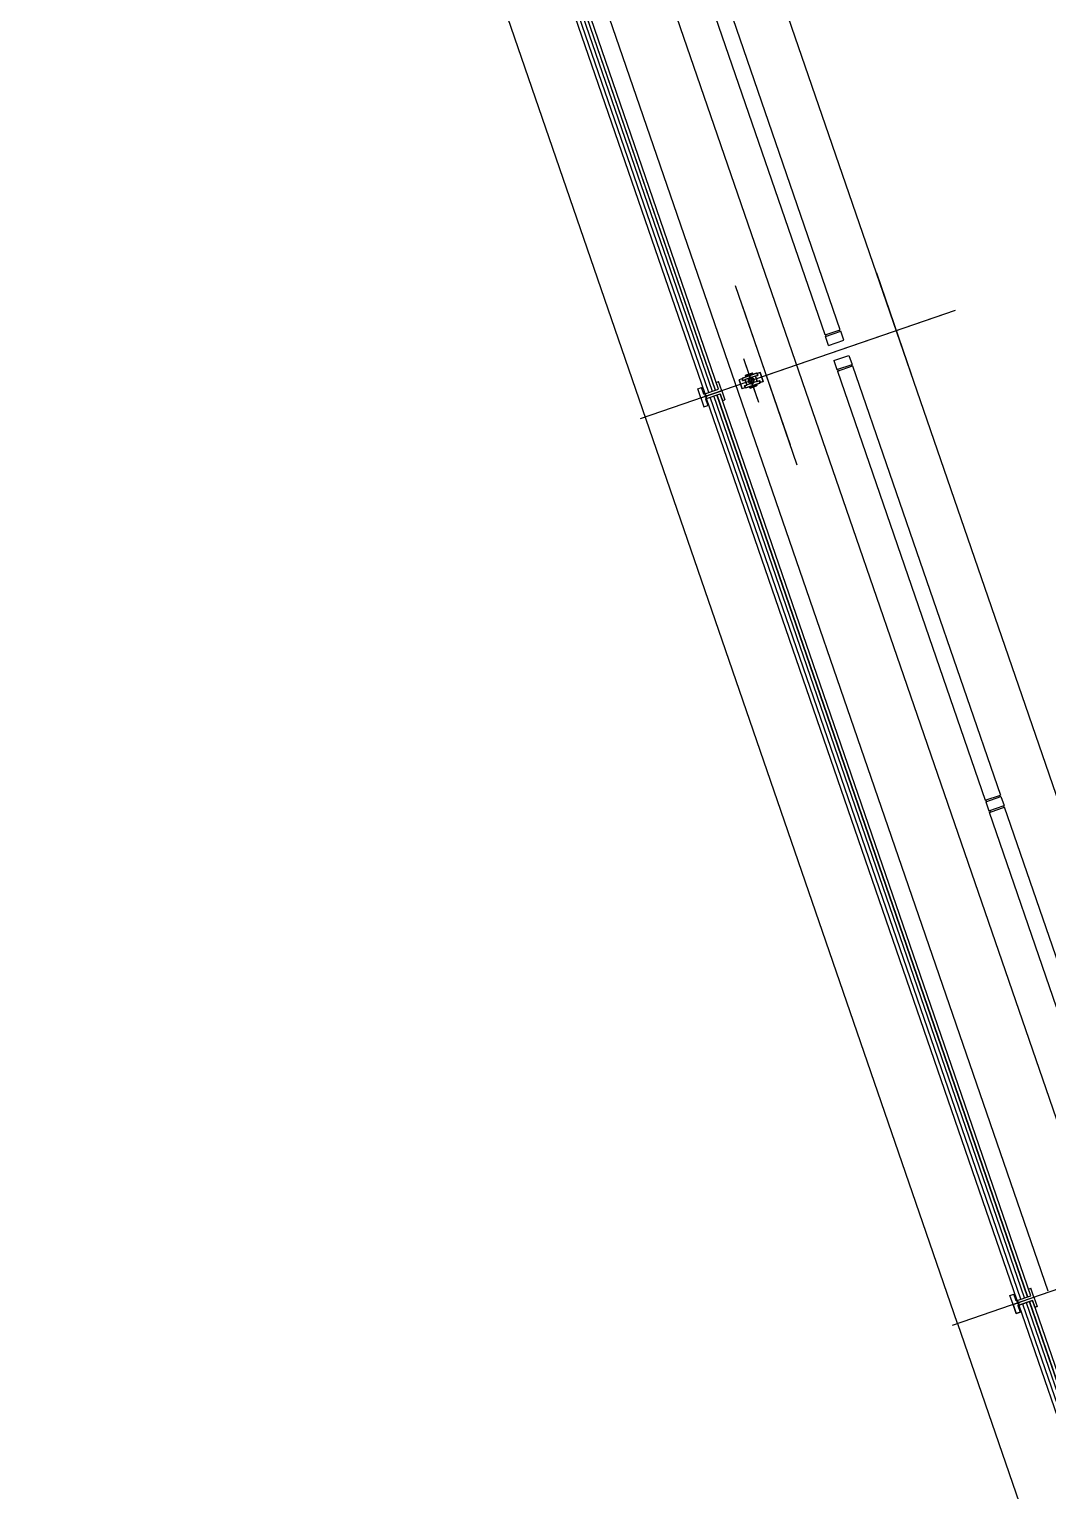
# Model space of a CAD drawing. Extents: x 809487 to 809680, y 818779 to 819225.
# Drawn here: x 809608.906 to 809612.092, y 818847.449 to 818852.022 of the extents above; entities that cross this region are included whole.
import ezdxf

# ---------------------------------------------------------------- set-up
doc = ezdxf.new("R2010")
doc.units = 0
for name, color, linetype in [('F-RC', 7, 'Continuous'), ('MAJ214__', 7, 'Continuous'), ('MAJ270__', 7, 'Continuous'), ('MAJ292__', 7, 'Continuous')]:
    doc.layers.add(name, color=color, linetype=linetype)

msp = doc.modelspace()

# ---------------------------------------------------------------- linework, layer by layer
at = {"layer": 'F-RC'}
for p, q in [((809611.395, 818851.0655), (809610.9326, 818852.4081)), ((809611.4422, 818851.0817), (809610.9799, 818852.4244)), ((809611.395, 818851.0655), (809611.4422, 818851.0817)), ((809611.3966, 818851.0607), (809611.4439, 818851.077)), ((809611.442, 818851.0764), (809611.4403, 818851.0811)), ((809611.4536, 818851.0486), (809611.4439, 818851.077)), ((809611.4063, 818851.0324), (809611.3966, 818851.0607)), ((809611.3985, 818851.0614), (809611.3968, 818851.0661)), ((809611.4063, 818851.0324), (809611.4536, 818851.0486)), ((809611.4226, 818850.9851), (809611.4699, 818851.0014)), ((809611.4226, 818850.9851), (809611.4324, 818850.9567)), ((809611.4699, 818851.0014), (809611.4797, 818850.973)), ((809611.4324, 818850.9567), (809611.4797, 818850.973)), ((809611.434, 818850.952), (809611.4813, 818850.9683)), ((809611.434, 818850.952), (809611.8963, 818849.6094)), ((809611.4343, 818850.9574), (809611.4359, 818850.9526)), ((809611.4778, 818850.9723), (809611.4794, 818850.9676)), ((809611.4813, 818850.9683), (809611.9436, 818849.6256)), ((809611.8963, 818849.6094), (809611.9436, 818849.6256)), ((809611.898, 818849.6046), (809611.9452, 818849.6209)), ((809611.898, 818849.6046), (809611.9077, 818849.5763)), ((809611.8982, 818849.61), (809611.8998, 818849.6053)), ((809611.9417, 818849.625), (809611.9433, 818849.6203)), ((809611.9452, 818849.6209), (809611.955, 818849.5925)), ((809611.9077, 818849.5763), (809611.955, 818849.5925)), ((809611.9094, 818849.5715), (809611.929, 818849.5783)), ((809612.1193, 818848.9617), (809611.9094, 818849.5715)), ((809611.9096, 818849.5769), (809611.9112, 818849.5722)), ((809611.929, 818849.5783), (809611.9566, 818849.5878)), ((809611.9531, 818849.5919), (809611.9547, 818849.5872)), ((809612.1666, 818848.978), (809611.9566, 818849.5878))]:
    msp.add_line(p, q, dxfattribs=at)
at = {"layer": 'MAJ214__'}
for p, q in [((809610.1416, 818853.738), (809612.0917, 818848.0743)), ((809611.0312, 818850.8847), (809610.0594, 818853.707)), ((809611.0425, 818850.8886), (809610.0707, 818853.711)), ((809611.052, 818850.8918), (809610.0802, 818853.7142)), ((809611.0527, 818850.8921), (809610.0809, 818853.7145)), ((809611.1367, 818850.9302), (809611.1806, 818850.9454)), ((809611.1764, 818850.936), (809611.1456, 818850.9254)), ((809611.1764, 818850.936), (809611.1456, 818850.9254)), ((809611.1682, 818850.9453), (809611.1465, 818850.9379)), ((809611.1465, 818850.9379), (809611.1682, 818850.9453)), ((809611.1471, 818850.9391), (809611.1465, 818850.9379)), ((809611.1471, 818850.9391), (809611.1465, 818850.9379)), ((809611.1465, 818850.9379), (809611.1475, 818850.935)), ((809611.1475, 818850.935), (809611.1465, 818850.9379)), ((809611.1471, 818850.9391), (809611.167, 818850.946)), ((809611.167, 818850.946), (809611.1471, 818850.9391)), ((809611.1692, 818850.9425), (809611.1475, 818850.935)), ((809611.1475, 818850.935), (809611.1692, 818850.9425)), ((809611.1493, 818850.9357), (809611.1497, 818850.9347)), ((809611.1498, 818850.9358), (809611.1495, 818850.9352)), ((809611.1497, 818850.9347), (809611.1495, 818850.9352)), ((809611.1668, 818850.9417), (809611.1675, 818850.9414)), ((809611.167, 818850.946), (809611.1682, 818850.9453)), ((809611.167, 818850.946), (809611.1682, 818850.9453)), ((809611.1673, 818850.9419), (809611.1676, 818850.9409)), ((809611.1676, 818850.9409), (809611.1675, 818850.9414)), ((809611.1682, 818850.9453), (809611.1692, 818850.9425)), ((809611.1692, 818850.9425), (809611.1682, 818850.9453)), ((809611.1842, 818850.9387), (809611.1766, 818850.9361)), ((809611.1766, 818850.9361), (809611.1842, 818850.9387)), ((809611.1921, 818850.948), (809611.1817, 818850.9444)), ((809611.1817, 818850.9444), (809611.1921, 818850.948)), ((809611.2019, 818850.9197), (809611.1921, 818850.948)), ((809611.1921, 818850.948), (809611.2019, 818850.9197)), ((809611.1364, 818850.9288), (809611.126, 818850.9252)), ((809611.1364, 818850.9288), (809611.126, 818850.9252)), ((809611.126, 818850.9252), (809611.1357, 818850.8969)), ((809611.1357, 818850.8969), (809611.126, 818850.9252)), ((809611.1462, 818850.9005), (809611.1357, 818850.8969)), ((809611.1462, 818850.9005), (809611.1357, 818850.8969)), ((809611.138, 818850.9228), (809611.1456, 818850.9254)), ((809611.1437, 818850.9062), (809611.1513, 818850.9089)), ((809611.1472, 818850.8995), (809611.1912, 818850.9147)), ((809611.1821, 818850.9195), (809611.1513, 818850.9089)), ((809611.1821, 818850.9195), (809611.1513, 818850.9089)), ((809611.1587, 818850.9024), (809611.1804, 818850.9099)), ((809611.1804, 818850.9099), (809611.1587, 818850.9024)), ((809611.1587, 818850.9024), (809611.1597, 818850.8996)), ((809611.1597, 818850.8996), (809611.1587, 818850.9024)), ((809611.1597, 818850.8996), (809611.1814, 818850.907)), ((809611.1814, 818850.907), (809611.1597, 818850.8996)), ((809611.1609, 818850.8989), (809611.1597, 818850.8996)), ((809611.1609, 818850.8989), (809611.1597, 818850.8996)), ((809611.1606, 818850.903), (809611.1603, 818850.904)), ((809611.1603, 818850.904), (809611.1604, 818850.9035)), ((809611.161, 818850.9032), (809611.1604, 818850.9035)), ((809611.1808, 818850.9058), (809611.1609, 818850.8989)), ((809611.1609, 818850.8989), (809611.1808, 818850.9058)), ((809611.1781, 818850.9091), (809611.1784, 818850.9097)), ((809611.1785, 818850.9092), (809611.1782, 818850.9102)), ((809611.1782, 818850.9102), (809611.1784, 818850.9097)), ((809611.1804, 818850.9099), (809611.1814, 818850.907)), ((809611.1814, 818850.907), (809611.1804, 818850.9099)), ((809611.1808, 818850.9058), (809611.1814, 818850.907)), ((809611.1808, 818850.9058), (809611.1814, 818850.907)), ((809611.1823, 818850.9195), (809611.1899, 818850.9221)), ((809611.1899, 818850.9221), (809611.1823, 818850.9195)), ((809611.1915, 818850.9161), (809611.2019, 818850.9197)), ((809611.2019, 818850.9197), (809611.1915, 818850.9161)), ((809612.0079, 818848.0481), (809611.0361, 818850.8705)), ((809612.0192, 818848.052), (809611.0474, 818850.8744)), ((809612.0287, 818848.0553), (809611.0569, 818850.8777)), ((809612.0294, 818848.0555), (809611.0576, 818850.8779)), ((809612.0128, 818848.0339), (809612.9846, 818845.2116)), ((809612.0241, 818848.0378), (809612.996, 818845.2155)), ((809612.0336, 818848.0411), (809613.0054, 818845.2187)), ((809612.0343, 818848.0413), (809613.0061, 818845.219))]:
    msp.add_line(p, q, dxfattribs=at)
for points in [[(809611.1806, 818850.9454), (809611.1367, 818850.9302)], [(809611.1912, 818850.9147), (809611.1472, 818850.8995)]]:
    msp.add_lwpolyline(points, dxfattribs=at)
msp.add_circle((809611.1639, 818850.9225), 0.006, dxfattribs=at)
msp.add_circle((809611.1639, 818850.9225), 0.006, dxfattribs=at)
for radius, start, end in [(0.0109, 101.1265, 116.8735), (0.0109, 101.1265, 116.8735), (0.0095, 326.6949, 71.3051), (0.0095, 326.6949, 71.3051), (0.0095, 145.1826, 252.8174), (0.0095, 145.1826, 252.8174), (0.0109, 281.1265, 296.8735), (0.0109, 281.1265, 296.8735)]:
    msp.add_arc((809611.1639, 818850.9225), radius, start, end, dxfattribs=at)
for points, degree in [([(809611.1367, 818850.9302), (809611.1366, 818850.9302), (809611.1366, 818850.9302), (809611.1365, 818850.9302), (809611.1365, 818850.9301), (809611.1365, 818850.9301), (809611.1365, 818850.93), (809611.1364, 818850.93), (809611.1364, 818850.9299), (809611.1364, 818850.9299), (809611.1364, 818850.9298), (809611.1364, 818850.9297), (809611.1364, 818850.9297), (809611.1364, 818850.9296), (809611.1364, 818850.9296), (809611.1364, 818850.9295)], 3), ([(809611.1364, 818850.9295), (809611.1364, 818850.9296), (809611.1364, 818850.9296), (809611.1364, 818850.9297), (809611.1364, 818850.9298), (809611.1364, 818850.9299), (809611.1364, 818850.9299), (809611.1364, 818850.93), (809611.1365, 818850.93), (809611.1365, 818850.93), (809611.1365, 818850.9301), (809611.1365, 818850.9301), (809611.1366, 818850.9302), (809611.1366, 818850.9302), (809611.1366, 818850.9302), (809611.1367, 818850.9302)], 3), ([(809611.1569, 818850.929), (809611.1579, 818850.9305), (809611.159, 818850.9322)], 2), ([(809611.159, 818850.9322), (809611.1579, 818850.9305), (809611.1569, 818850.929)], 2), ([(809611.1618, 818850.9332), (809611.1638, 818850.9325), (809611.1655, 818850.932)], 2), ([(809611.1655, 818850.932), (809611.1638, 818850.9325), (809611.1618, 818850.9332)], 2), ([(809611.1655, 818850.932), (809611.1655, 818850.9319), (809611.1656, 818850.9319), (809611.1656, 818850.9319), (809611.1657, 818850.9319), (809611.166, 818850.9318), (809611.1662, 818850.9317), (809611.1666, 818850.9316), (809611.1668, 818850.9315), (809611.167, 818850.9315)], 3), ([(809611.167, 818850.9315), (809611.1668, 818850.9315), (809611.1666, 818850.9316), (809611.1662, 818850.9317), (809611.166, 818850.9318), (809611.1657, 818850.9319), (809611.1656, 818850.9319), (809611.1656, 818850.9319), (809611.1655, 818850.9319), (809611.1655, 818850.932)], 3), ([(809611.1766, 818850.9361), (809611.1765, 818850.936), (809611.1765, 818850.936), (809611.1764, 818850.936)], 2), ([(809611.1764, 818850.936), (809611.1765, 818850.936), (809611.1765, 818850.936), (809611.1766, 818850.9361)], 2), ([(809611.1764, 818850.936), (809611.1765, 818850.936), (809611.1765, 818850.936), (809611.1766, 818850.9361)], 2), ([(809611.1766, 818850.9361), (809611.1766, 818850.936), (809611.1766, 818850.936), (809611.1766, 818850.9359), (809611.1767, 818850.9357), (809611.1769, 818850.9351), (809611.1771, 818850.9348), (809611.1778, 818850.9337), (809611.1783, 818850.9328), (809611.1793, 818850.9308), (809611.1798, 818850.9296), (809611.1807, 818850.9273), (809611.181, 818850.9262), (809611.1815, 818850.9239), (809611.1816, 818850.9229), (809611.1819, 818850.9214), (809611.1819, 818850.9208), (809611.1821, 818850.9201), (809611.1821, 818850.9199), (809611.1822, 818850.9196), (809611.1822, 818850.9196), (809611.1823, 818850.9195)], 3), ([(809611.1823, 818850.9195), (809611.1823, 818850.9195), (809611.1822, 818850.9195), (809611.1822, 818850.9197), (809611.1821, 818850.9199), (809611.182, 818850.9205), (809611.1819, 818850.9209), (809611.1818, 818850.9221), (809611.1816, 818850.9231), (809611.1812, 818850.9254), (809611.1809, 818850.9266), (809611.1801, 818850.9289), (809611.1797, 818850.93), (809611.1787, 818850.9321), (809611.1782, 818850.933), (809611.1774, 818850.9343), (809611.1771, 818850.9348), (809611.1768, 818850.9355), (809611.1767, 818850.9357), (809611.1766, 818850.9359), (809611.1766, 818850.936), (809611.1766, 818850.9361)], 3), ([(809611.1806, 818850.9454), (809611.1807, 818850.9454), (809611.1807, 818850.9454), (809611.1808, 818850.9454), (809611.1808, 818850.9454), (809611.1809, 818850.9453), (809611.1809, 818850.9453), (809611.181, 818850.9453), (809611.181, 818850.9453), (809611.1811, 818850.9452), (809611.1811, 818850.9452), (809611.1812, 818850.9452), (809611.1812, 818850.9451), (809611.1813, 818850.9451), (809611.1813, 818850.945), (809611.1813, 818850.945)], 3), ([(809611.1813, 818850.945), (809611.1813, 818850.945), (809611.1812, 818850.9451), (809611.1812, 818850.9452), (809611.1811, 818850.9452), (809611.1811, 818850.9452), (809611.181, 818850.9453), (809611.181, 818850.9453), (809611.181, 818850.9453), (809611.1809, 818850.9453), (809611.1809, 818850.9454), (809611.1808, 818850.9454), (809611.1808, 818850.9454), (809611.1807, 818850.9454), (809611.1807, 818850.9454), (809611.1806, 818850.9454)], 3), ([(809611.1845, 818850.9396), (809611.1843, 818850.9399), (809611.1842, 818850.9403), (809611.1838, 818850.9411), (809611.1836, 818850.9416), (809611.183, 818850.9425), (809611.1827, 818850.943), (809611.1821, 818850.944), (809611.1817, 818850.9445), (809611.1813, 818850.945)], 3), ([(809611.1813, 818850.945), (809611.1817, 818850.9445), (809611.1821, 818850.944), (809611.1827, 818850.943), (809611.183, 818850.9425), (809611.1836, 818850.9416), (809611.1838, 818850.9411), (809611.1842, 818850.9403), (809611.1843, 818850.9399), (809611.1845, 818850.9396)], 3), ([(809611.1842, 818850.9387), (809611.1842, 818850.9387), (809611.1842, 818850.9387), (809611.1842, 818850.9387), (809611.1842, 818850.9387), (809611.1843, 818850.9387), (809611.1843, 818850.9388), (809611.1844, 818850.9388), (809611.1845, 818850.9389), (809611.1845, 818850.939), (809611.1846, 818850.9391), (809611.1846, 818850.9393), (809611.1846, 818850.9394), (809611.1845, 818850.9394)], 3), ([(809611.1845, 818850.9394), (809611.1845, 818850.9394), (809611.1845, 818850.9394), (809611.1846, 818850.9393), (809611.1846, 818850.9392), (809611.1845, 818850.939), (809611.1845, 818850.939), (809611.1844, 818850.9388), (809611.1844, 818850.9388), (809611.1843, 818850.9387), (809611.1842, 818850.9387), (809611.1842, 818850.9387), (809611.1842, 818850.9387), (809611.1842, 818850.9387)], 3), ([(809611.1845, 818850.9396), (809611.1845, 818850.9396), (809611.1845, 818850.9396), (809611.1845, 818850.9395), (809611.1845, 818850.9395), (809611.1845, 818850.9395), (809611.1845, 818850.9394), (809611.1845, 818850.9394)], 3), ([(809611.1845, 818850.9394), (809611.1845, 818850.9394), (809611.1845, 818850.9395), (809611.1845, 818850.9395), (809611.1845, 818850.9395), (809611.1845, 818850.9396), (809611.1845, 818850.9396), (809611.1845, 818850.9396)], 3), ([(809611.1364, 818850.9295), (809611.1364, 818850.9289), (809611.1364, 818850.9283), (809611.1365, 818850.9271), (809611.1365, 818850.9265), (809611.1367, 818850.9254), (809611.1368, 818850.9249), (809611.137, 818850.924), (809611.1371, 818850.9237), (809611.1372, 818850.9234)], 3), ([(809611.1372, 818850.9234), (809611.1371, 818850.9237), (809611.137, 818850.924), (809611.1368, 818850.9249), (809611.1367, 818850.9254), (809611.1365, 818850.9265), (809611.1365, 818850.9271), (809611.1364, 818850.9283), (809611.1364, 818850.9289), (809611.1364, 818850.9295)], 3), ([(809611.1372, 818850.9234), (809611.1372, 818850.9233), (809611.1372, 818850.9233), (809611.1372, 818850.9232), (809611.1372, 818850.9232), (809611.1373, 818850.9232), (809611.1373, 818850.9232), (809611.1373, 818850.9232)], 3), ([(809611.1373, 818850.9232), (809611.1373, 818850.9232), (809611.1373, 818850.9232), (809611.1372, 818850.9232), (809611.1372, 818850.9232), (809611.1372, 818850.9233), (809611.1372, 818850.9233), (809611.1372, 818850.9234)], 3), ([(809611.1373, 818850.9232), (809611.1373, 818850.9231), (809611.1373, 818850.9231), (809611.1373, 818850.923), (809611.1374, 818850.9229), (809611.1375, 818850.9228), (809611.1376, 818850.9228), (809611.1377, 818850.9228), (809611.1378, 818850.9228), (809611.1379, 818850.9228), (809611.138, 818850.9228), (809611.138, 818850.9228), (809611.138, 818850.9228), (809611.138, 818850.9228)], 3), ([(809611.138, 818850.9228), (809611.138, 818850.9228), (809611.138, 818850.9228), (809611.138, 818850.9228), (809611.138, 818850.9228), (809611.1379, 818850.9228), (809611.1378, 818850.9228), (809611.1377, 818850.9228), (809611.1376, 818850.9228), (809611.1375, 818850.9229), (809611.1374, 818850.9229), (809611.1373, 818850.923), (809611.1373, 818850.9231), (809611.1373, 818850.9232)], 3), ([(809611.138, 818850.9228), (809611.1387, 818850.923), (809611.1393, 818850.9232), (809611.1409, 818850.9238), (809611.1419, 818850.9241), (809611.1434, 818850.9246), (809611.144, 818850.9248), (809611.145, 818850.9252), (809611.1453, 818850.9253), (809611.1456, 818850.9254)], 3), ([(809611.138, 818850.9228), (809611.1389, 818850.9231), (809611.1398, 818850.9234), (809611.1407, 818850.9237), (809611.1419, 818850.9241), (809611.1432, 818850.9246), (809611.1445, 818850.925), (809611.1449, 818850.9251), (809611.1452, 818850.9253), (809611.1456, 818850.9254)], 3), ([(809611.1437, 818850.9062), (809611.1437, 818850.9062), (809611.1437, 818850.9062), (809611.1437, 818850.9062), (809611.1437, 818850.9062), (809611.1436, 818850.9062), (809611.1436, 818850.9061), (809611.1435, 818850.9061), (809611.1434, 818850.906), (809611.1434, 818850.9059), (809611.1433, 818850.9058), (809611.1433, 818850.9056), (809611.1433, 818850.9055), (809611.1434, 818850.9055)], 3), ([(809611.1434, 818850.9055), (809611.1433, 818850.9055), (809611.1433, 818850.9055), (809611.1433, 818850.9056), (809611.1433, 818850.9057), (809611.1434, 818850.9059), (809611.1434, 818850.9059), (809611.1435, 818850.9061), (809611.1435, 818850.9061), (809611.1436, 818850.9062), (809611.1437, 818850.9062), (809611.1437, 818850.9062), (809611.1437, 818850.9062), (809611.1437, 818850.9062)], 3), ([(809611.1434, 818850.9053), (809611.1434, 818850.9053), (809611.1434, 818850.9053), (809611.1434, 818850.9054), (809611.1434, 818850.9054), (809611.1434, 818850.9054), (809611.1434, 818850.9055), (809611.1434, 818850.9055)], 3), ([(809611.1434, 818850.9055), (809611.1434, 818850.9055), (809611.1434, 818850.9054), (809611.1434, 818850.9054), (809611.1434, 818850.9054), (809611.1434, 818850.9053), (809611.1434, 818850.9053), (809611.1434, 818850.9053)], 3), ([(809611.1434, 818850.9053), (809611.1436, 818850.905), (809611.1437, 818850.9046), (809611.1441, 818850.9038), (809611.1443, 818850.9033), (809611.1449, 818850.9024), (809611.1452, 818850.9019), (809611.1458, 818850.9009), (809611.1462, 818850.9004), (809611.1466, 818850.8999)], 3), ([(809611.1466, 818850.8999), (809611.1462, 818850.9004), (809611.1458, 818850.9009), (809611.1452, 818850.9019), (809611.1449, 818850.9024), (809611.1443, 818850.9033), (809611.1441, 818850.9038), (809611.1437, 818850.9046), (809611.1436, 818850.905), (809611.1434, 818850.9053)], 3), ([(809611.1437, 818850.9062), (809611.1444, 818850.9065), (809611.145, 818850.9067), (809611.1466, 818850.9072), (809611.1476, 818850.9076), (809611.1491, 818850.9081), (809611.1497, 818850.9083), (809611.1507, 818850.9086), (809611.151, 818850.9087), (809611.1513, 818850.9089)], 3), ([(809611.1437, 818850.9062), (809611.1446, 818850.9065), (809611.1455, 818850.9068), (809611.1464, 818850.9071), (809611.1476, 818850.9076), (809611.1489, 818850.908), (809611.1502, 818850.9085), (809611.1506, 818850.9086), (809611.1509, 818850.9087), (809611.1513, 818850.9089)], 3), ([(809611.1513, 818850.9089), (809611.1513, 818850.9089), (809611.1513, 818850.9089), (809611.1513, 818850.909), (809611.1512, 818850.9092), (809611.1509, 818850.9098), (809611.1507, 818850.9101), (809611.1501, 818850.9112), (809611.1496, 818850.9121), (809611.1486, 818850.9141), (809611.1481, 818850.9153), (809611.1472, 818850.9176), (809611.1469, 818850.9187), (809611.1464, 818850.921), (809611.1462, 818850.922), (809611.146, 818850.9235), (809611.1459, 818850.9241), (809611.1458, 818850.9248), (809611.1458, 818850.925), (809611.1457, 818850.9253), (809611.1456, 818850.9253), (809611.1456, 818850.9254)], 3), ([(809611.1456, 818850.9254), (809611.1456, 818850.9254), (809611.1456, 818850.9254), (809611.1457, 818850.9252), (809611.1458, 818850.925), (809611.1459, 818850.9244), (809611.1459, 818850.9241), (809611.1461, 818850.9228), (809611.1463, 818850.9218), (809611.1467, 818850.9195), (809611.147, 818850.9183), (809611.1478, 818850.916), (809611.1482, 818850.9149), (809611.1492, 818850.9128), (809611.1497, 818850.9119), (809611.1505, 818850.9106), (809611.1508, 818850.9101), (809611.1511, 818850.9094), (809611.1512, 818850.9092), (809611.1513, 818850.909), (809611.1513, 818850.9089), (809611.1513, 818850.9089)], 3), ([(809611.1466, 818850.8999), (809611.1466, 818850.8999), (809611.1466, 818850.8998), (809611.1467, 818850.8997), (809611.1468, 818850.8997), (809611.1468, 818850.8997), (809611.1468, 818850.8996), (809611.1469, 818850.8996), (809611.1469, 818850.8996), (809611.147, 818850.8996), (809611.147, 818850.8995), (809611.1471, 818850.8995), (809611.1471, 818850.8995), (809611.1472, 818850.8995), (809611.1472, 818850.8995), (809611.1472, 818850.8995)], 3), ([(809611.1472, 818850.8995), (809611.1472, 818850.8995), (809611.1472, 818850.8995), (809611.1471, 818850.8995), (809611.1471, 818850.8995), (809611.147, 818850.8996), (809611.147, 818850.8996), (809611.1469, 818850.8996), (809611.1469, 818850.8996), (809611.1468, 818850.8997), (809611.1468, 818850.8997), (809611.1467, 818850.8997), (809611.1467, 818850.8998), (809611.1466, 818850.8998), (809611.1466, 818850.8999), (809611.1466, 818850.8999)], 3), ([(809611.156, 818850.9277), (809611.1561, 818850.9278), (809611.1562, 818850.928), (809611.1565, 818850.9284), (809611.1566, 818850.9286), (809611.1567, 818850.9288), (809611.1568, 818850.9289), (809611.1568, 818850.9289), (809611.1569, 818850.929), (809611.1569, 818850.929)], 3), ([(809611.1569, 818850.929), (809611.1569, 818850.929), (809611.1568, 818850.9289), (809611.1568, 818850.9289), (809611.1567, 818850.9288), (809611.1566, 818850.9286), (809611.1565, 818850.9284), (809611.1562, 818850.928), (809611.1561, 818850.9278), (809611.156, 818850.9277)], 3), ([(809611.1624, 818850.913), (809611.1624, 818850.913), (809611.1623, 818850.913), (809611.1622, 818850.913), (809611.1622, 818850.913), (809611.1619, 818850.9131), (809611.1617, 818850.9132), (809611.1613, 818850.9133), (809611.1611, 818850.9134), (809611.1609, 818850.9135)], 3), ([(809611.1609, 818850.9135), (809611.1611, 818850.9134), (809611.1613, 818850.9133), (809611.1617, 818850.9132), (809611.1619, 818850.9131), (809611.1622, 818850.913), (809611.1622, 818850.913), (809611.1623, 818850.913), (809611.1624, 818850.913), (809611.1624, 818850.913)], 3), ([(809611.1661, 818850.9117), (809611.1641, 818850.9124), (809611.1624, 818850.913)], 2), ([(809611.1624, 818850.913), (809611.1641, 818850.9124), (809611.1661, 818850.9117)], 2), ([(809611.171, 818850.9159), (809611.17, 818850.9144), (809611.1689, 818850.9127)], 2), ([(809611.1689, 818850.9127), (809611.17, 818850.9144), (809611.171, 818850.9159)], 2), ([(809611.1719, 818850.9172), (809611.1718, 818850.9171), (809611.1717, 818850.9169), (809611.1714, 818850.9165), (809611.1713, 818850.9164), (809611.1712, 818850.9161), (809611.1711, 818850.916), (809611.1711, 818850.916), (809611.171, 818850.9159), (809611.171, 818850.9159)], 3), ([(809611.171, 818850.9159), (809611.171, 818850.9159), (809611.1711, 818850.916), (809611.1711, 818850.916), (809611.1712, 818850.9161), (809611.1713, 818850.9164), (809611.1714, 818850.9165), (809611.1717, 818850.9169), (809611.1718, 818850.9171), (809611.1719, 818850.9172)], 3), ([(809611.1821, 818850.9195), (809611.1822, 818850.9195), (809611.1822, 818850.9195), (809611.1823, 818850.9195)], 2), ([(809611.1821, 818850.9195), (809611.1822, 818850.9195), (809611.1822, 818850.9195), (809611.1823, 818850.9195)], 2), ([(809611.1823, 818850.9195), (809611.1822, 818850.9195), (809611.1822, 818850.9195), (809611.1821, 818850.9195)], 2), ([(809611.1906, 818850.9217), (809611.1906, 818850.9218), (809611.1906, 818850.9218), (809611.1905, 818850.9219), (809611.1905, 818850.922), (809611.1904, 818850.9221), (809611.1903, 818850.9221), (809611.1902, 818850.9221), (809611.1901, 818850.9222), (809611.19, 818850.9222), (809611.1899, 818850.9221), (809611.1899, 818850.9221), (809611.1899, 818850.9221), (809611.1899, 818850.9221)], 3), ([(809611.1899, 818850.9221), (809611.1899, 818850.9221), (809611.1899, 818850.9221), (809611.1899, 818850.9221), (809611.1899, 818850.9221), (809611.19, 818850.9222), (809611.1901, 818850.9222), (809611.1902, 818850.9221), (809611.1902, 818850.9221), (809611.1904, 818850.9221), (809611.1904, 818850.922), (809611.1906, 818850.9219), (809611.1906, 818850.9218), (809611.1906, 818850.9217)], 3), ([(809611.1906, 818850.9217), (809611.1906, 818850.9217), (809611.1906, 818850.9217), (809611.1906, 818850.9217), (809611.1906, 818850.9217), (809611.1907, 818850.9216), (809611.1907, 818850.9216), (809611.1907, 818850.9215)], 3), ([(809611.1907, 818850.9215), (809611.1907, 818850.9216), (809611.1907, 818850.9216), (809611.1906, 818850.9217), (809611.1906, 818850.9217), (809611.1906, 818850.9217), (809611.1906, 818850.9217), (809611.1906, 818850.9217)], 3), ([(809611.1915, 818850.9154), (809611.1915, 818850.916), (809611.1915, 818850.9166), (809611.1914, 818850.9178), (809611.1913, 818850.9184), (809611.1912, 818850.9195), (809611.1911, 818850.92), (809611.1909, 818850.9209), (809611.1908, 818850.9212), (809611.1907, 818850.9215)], 3), ([(809611.1907, 818850.9215), (809611.1908, 818850.9212), (809611.1909, 818850.9209), (809611.1911, 818850.92), (809611.1912, 818850.9195), (809611.1913, 818850.9184), (809611.1914, 818850.9178), (809611.1915, 818850.9166), (809611.1915, 818850.916), (809611.1915, 818850.9154)], 3), ([(809611.1915, 818850.9154), (809611.1915, 818850.9153), (809611.1915, 818850.9153), (809611.1915, 818850.9152), (809611.1915, 818850.9151), (809611.1915, 818850.915), (809611.1915, 818850.915), (809611.1914, 818850.9149), (809611.1914, 818850.9149), (809611.1914, 818850.9149), (809611.1914, 818850.9148), (809611.1913, 818850.9148), (809611.1913, 818850.9147), (809611.1913, 818850.9147), (809611.1912, 818850.9147), (809611.1912, 818850.9147)], 3), ([(809611.1912, 818850.9147), (809611.1913, 818850.9147), (809611.1913, 818850.9147), (809611.1913, 818850.9147), (809611.1914, 818850.9148), (809611.1914, 818850.9149), (809611.1914, 818850.9149), (809611.1914, 818850.915), (809611.1915, 818850.915), (809611.1915, 818850.915), (809611.1915, 818850.9151), (809611.1915, 818850.9152), (809611.1915, 818850.9152), (809611.1915, 818850.9153), (809611.1915, 818850.9153), (809611.1915, 818850.9154)], 3)]:
    msp.add_open_spline(points, degree=degree, dxfattribs=at)
at = {"layer": 'MAJ270__'}
for p, q in [((809612.5944, 818848.2422), (809610.641, 818853.9153)), ((809611.5556, 818851.2591), (809611.6657, 818850.9395)), ((809611.1143, 818851.2201), (809611.286, 818850.7215)), ((809611.7748, 818851.1328), (809610.8165, 818850.8028)), ((809611.3081, 818850.6574), (809611.1364, 818851.156)), ((809611.1403, 818850.9911), (809611.1831, 818850.8668)), ((809611.1876, 818850.8538), (809611.1448, 818850.9781)), ((809611.0196, 818850.8807), (809611.0245, 818850.8665)), ((809611.0245, 818850.8665), (809611.0196, 818850.8807)), ((809612.7515, 818848.2962), (809611.7932, 818847.9663)), ((809611.9963, 818848.0441), (809612.0012, 818848.03)), ((809612.0012, 818848.03), (809611.9963, 818848.0441))]:
    msp.add_line(p, q, dxfattribs=at)
msp.add_lwpolyline([(809611.8019, 818851.1421), (809611.0443, 818850.8812)], dxfattribs=at)
for centre in [(809611.0221, 818850.8736), (809611.0221, 818850.8736), (809611.9988, 818848.037), (809611.9988, 818848.037)]:
    msp.add_circle(centre, 0.003, dxfattribs=at)
at = {"layer": 'MAJ292__'}
for p, q in [((809611.8097, 818847.9719), (809608.9056, 818856.406)), ((809610.3307, 818853.8031), (809612.2808, 818848.1395)), ((809611.0196, 818850.8807), (809610.0479, 818853.7027)), ((809611.0622, 818850.8953), (809610.0904, 818853.7177)), ((809610.9967, 818850.8966), (809611.009, 818850.9008)), ((809611.0064, 818850.8682), (809610.9967, 818850.8966)), ((809611.0064, 818850.8682), (809611.0719, 818850.8908)), ((809611.0064, 818850.8682), (809611.0719, 818850.8908)), ((809611.0163, 818850.8795), (809611.009, 818850.9008)), ((809611.0163, 818850.8795), (809611.0622, 818850.8953)), ((809611.0548, 818850.9166), (809611.0622, 818850.9191)), ((809611.0622, 818850.8953), (809611.0548, 818850.9166)), ((809611.0719, 818850.8908), (809611.0622, 818850.9191)), ((809611.0719, 818850.8908), (809611.0817, 818850.8624)), ((809611.0064, 818850.8682), (809611.0162, 818850.8399)), ((809611.0162, 818850.8399), (809611.0285, 818850.8441)), ((809611.0212, 818850.8654), (809611.0671, 818850.8812)), ((809611.0212, 818850.8654), (809611.0285, 818850.8441)), ((809611.9963, 818848.0441), (809611.0245, 818850.8665)), ((809612.0389, 818848.0588), (809611.0671, 818850.8812)), ((809611.0671, 818850.8812), (809611.0744, 818850.8599)), ((809611.0744, 818850.8599), (809611.0817, 818850.8624)), ((809611.9734, 818848.06), (809611.9857, 818848.0643)), ((809611.9831, 818848.0317), (809611.9734, 818848.06)), ((809611.9831, 818848.0317), (809612.0486, 818848.0542)), ((809611.9831, 818848.0317), (809612.0486, 818848.0542)), ((809611.9831, 818848.0317), (809612.0486, 818848.0542)), ((809611.993, 818848.043), (809611.9857, 818848.0643)), ((809611.993, 818848.043), (809612.0389, 818848.0588)), ((809612.0316, 818848.0801), (809612.0389, 818848.0826)), ((809612.0389, 818848.0588), (809612.0316, 818848.0801)), ((809612.0486, 818848.0542), (809612.0389, 818848.0826)), ((809612.0486, 818848.0542), (809612.0584, 818848.0259)), ((809611.9831, 818848.0317), (809611.9929, 818848.0033)), ((809611.9929, 818848.0033), (809612.0052, 818848.0075)), ((809611.9979, 818848.0288), (809612.0438, 818848.0446)), ((809611.9979, 818848.0288), (809612.0052, 818848.0075)), ((809612.0012, 818848.03), (809612.973, 818845.2076)), ((809612.0438, 818848.0446), (809613.0156, 818845.2222)), ((809612.0438, 818848.0446), (809612.0511, 818848.0233)), ((809612.0511, 818848.0233), (809612.0584, 818848.0259)), ((809611.8097, 818847.9719), (809615.7165, 818836.6257))]:
    msp.add_line(p, q, dxfattribs=at)
for points in [[(809612.0486, 818848.0542), (809612.0584, 818848.0259), (809612.0511, 818848.0233), (809612.0438, 818848.0446), (809611.9979, 818848.0288), (809612.0052, 818848.0075)], [(809612.0052, 818848.0075), (809611.9929, 818848.0033), (809611.9831, 818848.0317)]]:
    msp.add_lwpolyline(points, dxfattribs=at)

doc.saveas('drawing.dxf')
